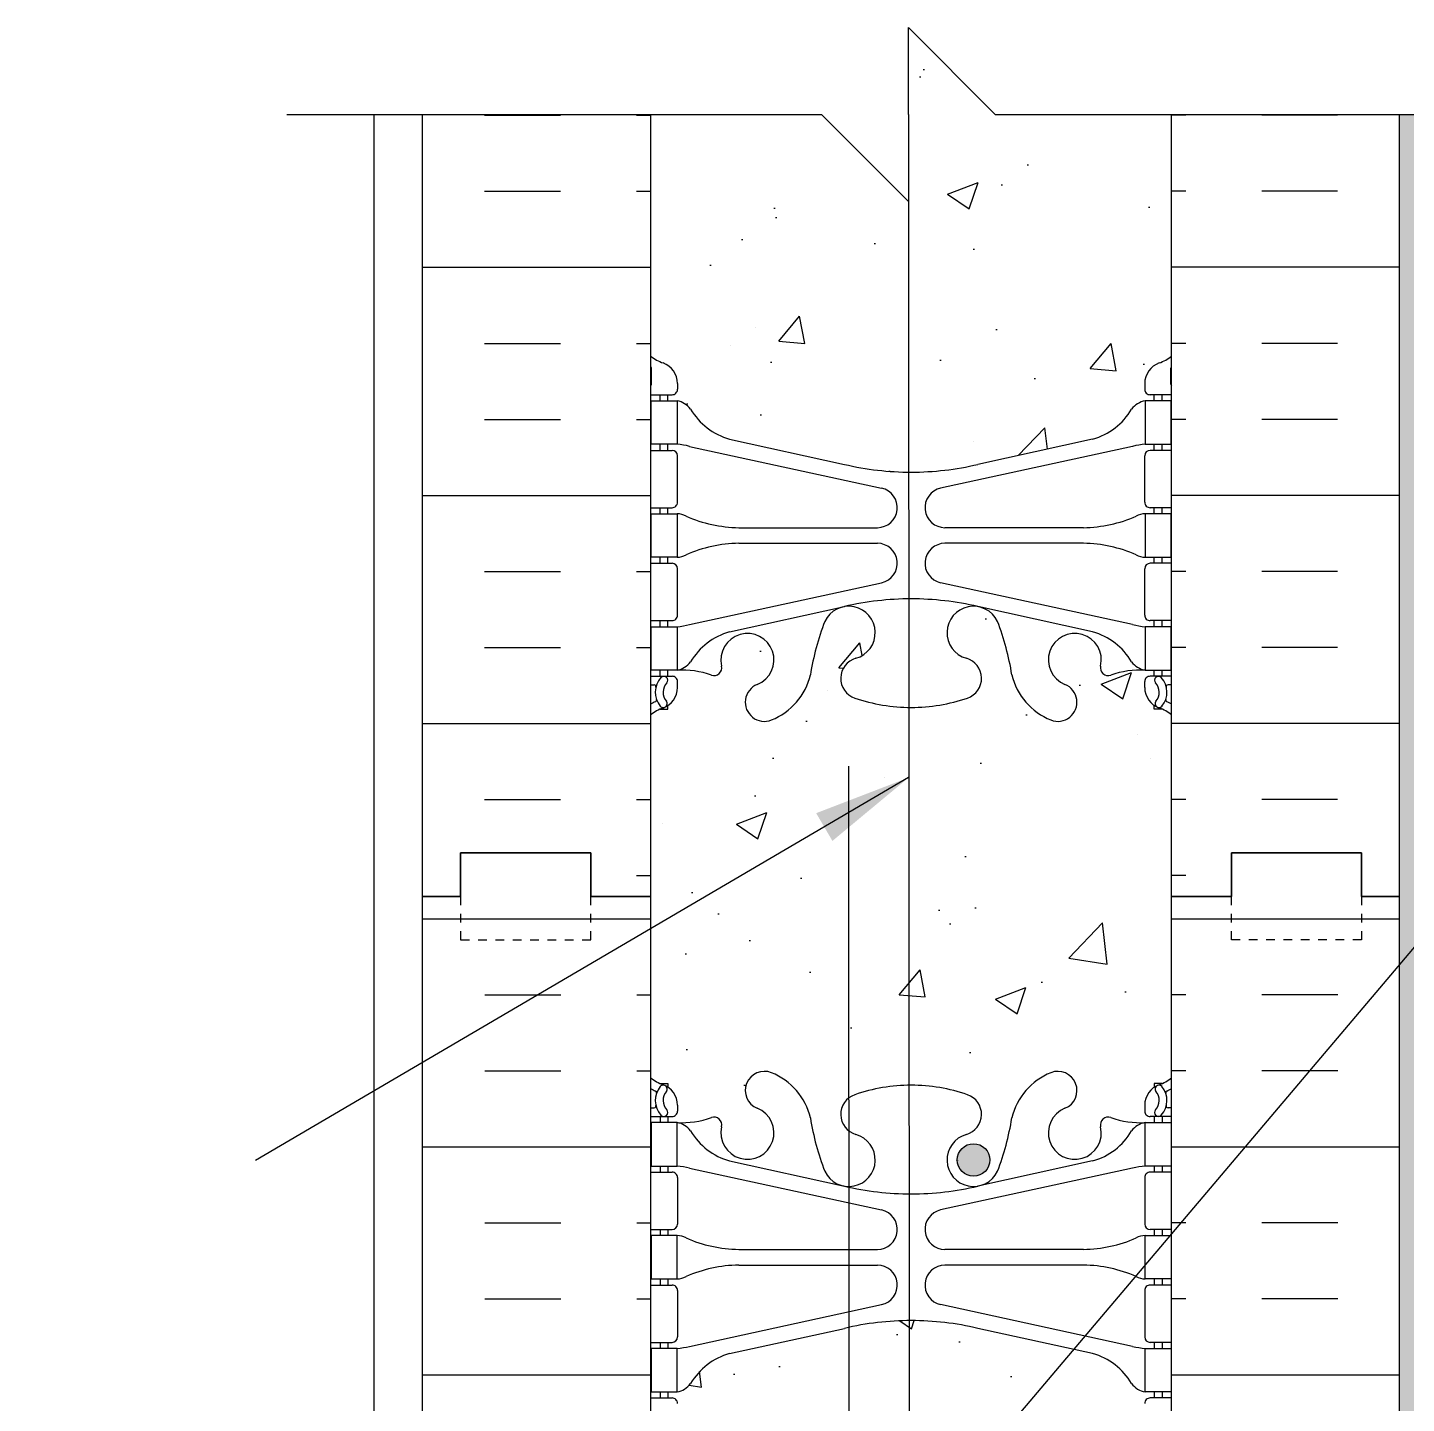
# Model space of a CAD drawing. Header units: inches. Extents: x 7.3 to 63.5, y -23.1 to 45.
# Drawn here: x 26.06 to 41.94, y 29.14 to 44.98 of the extents above; entities that cross this region are included whole.
import ezdxf

# ---------------------------------------------------------------- set-up
doc = ezdxf.new("R2010")
doc.units = ezdxf.units.IN
doc.header["$LTSCALE"] = 0.5
doc.header["$MEASUREMENT"] = 0
doc.linetypes.add('DASHED2', pattern=[0.375, 0.25, -0.125])
for name, color, linetype in [('HATCH', 12, 'Continuous'), ('line25', 2, 'Continuous'), ('LINE3', 3, 'Continuous'), ('LINE50', 5, 'Continuous'), ('LINE9', 9, 'Continuous'), ('TEXT', 4, 'Continuous'), ('Web_Edge', 9, 'Continuous')]:
    doc.layers.add(name, color=color, linetype=linetype)
doc.styles.add('DIM', font='romans.shx', dxfattribs={"width": 0.7})
doc.dimstyles.new('ext_12', dxfattribs={"dimscale": 12, "dimtxt": 0.09375, "dimasz": 0.09375, "dimexe": 0.09375, "dimexo": 0.0625, "dimgap": 0.0625, "dimtad": 1, "dimdec": 1, "dimzin": 3, "dimdsep": 46, "dimlunit": 4, "dimtxsty": 'DIM', "dimcen": 0.09, "dimdle": 0.09375, "dimclrt": 4, "dimadec": 0, "dimazin": 0, "dimtfac": 1, "dimtdec": 1, "dimtmove": 2, "dimatfit": 3, "dimfxl": 1, "dimfrac": 2, "dimtolj": 1, "dimtzin": 0, "dimarcsym": 0})

msp = doc.modelspace()

# ---------------------------------------------------------------- hatches: boundary and pattern name
at = {"layer": 'HATCH'}
h = msp.add_hatch(dxfattribs=at)
h.set_pattern_fill('AR-CONC', color=256, scale=0.5)
h.set_pattern_definition([(49.99999999999999, (0, 0), (3.586300913003767, -0.3137606749129755), [0.375, -4.125]), (355, (0, 0), (-0.693756668065, 3.760960668500059), [0.3, -3.3]), (100.45144446, (0.298858405, -0.02614672), (2.89254423363556, 3.447199954843147), [0.3187009599999999, -3.505710559999999]), (46.18420000000001, (0, 1), (5.336206653357862, -0.8275964039653827), [0.5625, -6.1875]), (96.63563549, (0.444683725, 0.931033465), (4.673309728371142, 4.870593003872752), [0.47805171, -5.258568799999999]), (351.1841639899999, (0, 1), (4.673309725273866, 4.870593001349951), [0.45, -4.950000005]), (21, (0.5, 0.75), (2.984535260592308, -2.013094453326694), [0.375, -4.125]), (326.0000000000001, (0.5, 0.75), (1.216576659607909, 3.625750225234265), [0.3, -3.3]), (71.45144474, (0.74871127, 0.58224213), (4.201111883649856, 1.612655764031769), [0.31870095, -3.50571056]), (37.50000000000001, (0, 0), (0.06079927658645334, 1.664469269156557), [0, -3.26, 0, -3.35, 0, -3.3125]), (7.499999999999999, (0, 0), (1.315347687210743, 1.972058559411801), [0, -1.91, 0, -3.185, 0, -1.2625]), (327.5, (-1.115, 0), (2.669112180862045, -0.1127743586718988), [0, -1.25, 0, -3.9, 0, -5.175]), (317.5, (-1.615, 0), (2.915930846711931, 0.5005249116615886), [0, -1.625, 0, -2.59, 0, -3.675])])
h.paths.add_polyline_path([(36.20656262451325, 42.9788405210644), (35.20656262451325, 43.9788405210644), (33.23781262451325, 43.9788405210644), (33.23781262451325, 41.19747651356129, 0.08241458984435145), (33.38114957798258, 41.11837003699216, -0.3178372451770465), (33.5478162446459, 40.8826677766113), (33.54781624464954, 40.8151677766012, -0.4142135623888804), (33.48531624464954, 40.75266777659783), (33.43781624486405, 40.75266777659783), (33.4378162448595, 40.68266777659778), (33.54281624464114, 40.68266777659778, -0.1889729320647157), (33.6986853203296, 40.58782328820844, 0.1963228336438547), (34.14781624469003, 40.2415635680802), (35.469671813522, 39.95106800182524, 0.05557615238828304), (36.20812535597138, 39.8621128153098)])
h.paths.add_polyline_path([(38.93280900438537, 40.68266777659778), (39.037809004167, 40.68266777659778), (39.03780900416245, 40.75266777659783), (38.99030900437697, 40.75266777659783, -0.4142135623888804), (38.92780900437697, 40.8151677766012), (38.92780900438061, 40.8826677766113, -0.3178372451770203), (39.09447567104394, 41.11837003699213, 0.08241458984435739), (39.23781262451326, 41.1974765135613), (39.23781262451326, 43.9788405210644), (37.20656262451325, 43.9788405210644), (36.20656262451325, 44.9788405210644), (36.20656262451325, 43.9788405210644), (36.20656262451325, 42.9788405210644), (36.20812535597138, 39.86211281530979, 0.06001379603750334), (37.00595343550446, 39.95106800182523), (38.32780900433647, 40.2415635680802, 0.1963228336438574), (38.77693992869691, 40.58782328820845, -0.1889729320647129)])
h.paths.add_polyline_path([(36.20948343065493, 37.15355468733379, -0.0791906574475735), (35.58921946614156, 37.26144312524264, -0.7355925422304943), (35.60200433657668, 37.71948970238185, 1.553131786916759), (35.24377423725173, 38.14379439402943, 0.05315652255488797), (35.07793478303454, 37.52971276211429, -0.2443795113559416), (34.62952691022756, 37.00895585766338, -1), (34.46609833879882, 37.41747893172495, 2.182094824737271), (34.05601818493361, 37.63038836317407, -0.6014354320852164), (33.93651471471098, 37.52550502074975, 0.1004604156426668), (33.54281624464178, 37.58266777659799), (33.43781624465669, 37.58266777659799), (33.43781624465214, 37.51266777659798), (33.48531624464998, 37.51266777659799, -0.4142135623889531), (33.54781624464999, 37.45016777659463), (33.54781624464636, 37.38266777658453, -0.2490694201798188), (33.43781624463031, 37.17554462481507), (33.43781624462758, 37.13381856489093), (33.34781624462703, 37.13381856489781, 0.06439757034050052), (33.23781262451325, 37.06785903963417), (33.23781262451325, 34.9788405210644), (33.23781262451325, 32.88982200249463, 0.06439757034050195), (33.34781624462703, 32.82386247723099), (33.43781624462758, 32.82386247723787), (33.43781624463031, 32.78213641731372, -0.2490694201798176), (33.54781624464636, 32.57501326554427), (33.54781624464999, 32.50751326553417, -0.4142135623889459), (33.48531624464998, 32.4450132655308), (33.43781624465214, 32.44501326553082), (33.43781624465669, 32.37501326553081), (33.54281624464177, 32.37501326553081, 0.1004604156421773), (33.93651471470915, 32.43217602137838, -0.6014354320943085), (34.05601818493381, 32.32729267895468, 2.182094824738451), (34.46609833879884, 32.54020211040378, -1), (34.62952691022767, 32.94872518446542, -0.2443795113558987), (35.07793478303453, 32.42796828001455, 0.04149103431448627), (35.19631829811708, 31.94523555459346), (35.51764963681198, 31.94533650301592), (35.51753857817098, 32.28146904843131, -0.5922462360348943), (35.58921946614156, 32.69623791688614, -0.07946499763797465), (36.21166422496956, 32.8041560586609)])
h.paths.add_polyline_path([(39.23781262451325, 34.9788405210644), (39.23781262451325, 37.06785903963417, 0.0643975703405025), (39.12780900439948, 37.13381856489781), (39.03780900439892, 37.13381856489093), (39.03780900439619, 37.17554462481507, -0.2490694201798187), (38.92780900438015, 37.38266777658453), (38.92780900437651, 37.45016777659463, -0.414213562388949), (38.99030900437653, 37.51266777659799), (39.03780900437437, 37.51266777659798), (39.03780900436982, 37.58266777659799), (38.93280900438473, 37.58266777659799, 0.1004604156421302), (38.53911053431752, 37.52550502075047, -0.6014354320949663), (38.4196070640927, 37.63038836317412, 2.182094824738473), (38.00952691022767, 37.41747893172501, -1), (37.84609833879883, 37.00895585766337, -0.2443795113559373), (37.39769046599196, 37.52971276211436, 0.05315652255486854), (37.23185101177484, 38.14379439402929, 1.553131786922562), (36.87362091245006, 37.71948970238268, -0.7355925422348571), (36.88640578288494, 37.26144312524266, -0.08632172731941495), (36.20948343065493, 37.15355468733379), (36.21166422496956, 32.80415605866089, -0.08604707774181666), (36.88640578288494, 32.69623791688615, -0.7355925422304999), (36.87362091244982, 32.23819133974695, 0.3397983440424138), (36.65131336684717, 31.94036946044736), (36.76884946823969, 31.93964981037834, -1.013308602036583), (37.14378392959065, 31.94460689602164, -0.9868661906058674), (36.76884946823969, 31.93964981037834), (36.65131336684717, 31.94036946044736, 0.7941954932393859), (37.23185101177481, 31.81388664809947, 0.05315652255487672), (37.39769046599197, 32.4279682800145, -0.244379511355943), (37.84609833879895, 32.94872518446542, -1), (38.00952691022769, 32.54020211040385, 2.182094824737261), (38.4196070640929, 32.32729267895473, -0.6014354320785625), (38.53911053431393, 32.43217602137962, 0.1004604156430981), (38.93280900438474, 32.37501326553081), (39.03780900436982, 32.37501326553081), (39.03780900437437, 32.44501326553082), (38.99030900437653, 32.4450132655308, -0.4142135623889552), (38.92780900437651, 32.50751326553417), (38.92780900438015, 32.57501326554427, -0.2490694201798176), (39.03780900439619, 32.78213641731372), (39.03780900439892, 32.82386247723787), (39.12780900439948, 32.82386247723099, 0.06439757034050086), (39.23781262451325, 32.88982200249463)])
h.paths.add_polyline_path([(36.21302229461838, 30.09560797201262, 0.05221750060351486), (35.51828654278721, 30.01766275598936), (35.52095560047223, 21.93943358426378, 0.05232177734235557), (36.21715061409458, 21.86204511462239)])
h.paths.add_polyline_path([(35.51828654278721, 30.01766275598936, 0.003713722253653801), (35.46967181352224, 30.00661304030361), (34.1478162446901, 29.71611747404861, 0.1963228336438624), (33.69868532032962, 29.3698577539204, -0.1889729320647629), (33.54281624464114, 29.27501326553102), (33.4378162448595, 29.27501326553102), (33.43781624486405, 29.20501326553097), (33.48531624464954, 29.20501326553097, -0.4142135623888782), (33.54781624464954, 29.1425132655276), (33.5478162446459, 29.0750132655175, -0.3178372451770154), (33.38114957798256, 28.83931100513667, 0.08241458984435254), (33.23781262451325, 28.76020452856751), (33.23781262451325, 23.19747651356129, 0.08241458984435057), (33.38114957798258, 23.11837003699216, -0.3178372451770445), (33.5478162446459, 22.8826677766113), (33.54781624464954, 22.8151677766012, -0.4142135623888782), (33.48531624464954, 22.75266777659783), (33.43781624486405, 22.75266777659783), (33.4378162448595, 22.68266777659778), (33.54281624464113, 22.68266777659778, -0.1889729320651371), (33.69868532032981, 22.58782328820807, 0.1963228336437216), (34.14781624469007, 22.24156356808019), (35.46967181352239, 21.95106800182516, 0.003917257910356575), (35.52095560047223, 21.93943358426378)])
h.paths.add_polyline_path([(35.52182853350033, 19.29739512547093, -0.4958127120005562), (35.52170230082486, 19.67945374004162), (35.52149130229527, 20.31806656826553, 0.2915951598951683), (35.24377423725148, 20.14379439402879, 0.05315652255484447), (35.0779347830345, 19.52971276211412, -0.244379511355881), (34.62952691022756, 19.00895585766338, -1), (34.46609833879882, 19.41747893172495, 2.18209482473726), (34.05601818493361, 19.63038836317407, -0.6014354321318192), (33.93651471469978, 19.52550502075378, 0.1004604156396676), (33.54281624464175, 19.58266777659799), (33.43781624465669, 19.58266777659799), (33.43781624465214, 19.51266777659798), (33.48531624464998, 19.51266777659799, -0.4142135623889427), (33.54781624464999, 19.45016777659463), (33.54781624464636, 19.38266777658453, -0.2490694201798204), (33.43781624463031, 19.17554462481507), (33.43781624462758, 19.13381856489093), (33.34781624462703, 19.13381856489781, 0.06439757034050145), (33.23781262451325, 19.06785903963418), (33.23781262451325, 16.9788405210644, -0.3521334271221268), (33.23781262451325, 16.4788405210644), (35.52275978769819, 16.4788405210644)])
h.paths.add_polyline_path([(39.23781262451325, 28.7602045285675, 0.08241458984434998), (39.09447567104393, 28.83931100513664, -0.3178372451770461), (38.92780900438061, 29.0750132655175), (38.92780900437697, 29.1425132655276, -0.4142135623888865), (38.99030900437697, 29.20501326553097), (39.03780900416245, 29.20501326553097), (39.037809004167, 29.27501326553102), (38.93280900438537, 29.27501326553102, -0.188972932065272), (38.77693992869662, 29.36985775392085, 0.1963228336436833), (38.3278090043364, 29.71611747404861), (37.00595343550417, 30.00661304030363, 0.057794690627045), (36.2378126245128, 30.09569953039617, 0.001846648909376532), (36.21302229461838, 30.09560797201262), (36.21715061409458, 21.86204511462239, 0.001539122713768894), (36.23781262451371, 21.86198151173262, 0.05779469062699916), (37.00595343550446, 21.95106800182523), (38.32780900433644, 22.24156356808019, 0.1963228336438638), (38.7769399286969, 22.58782328820843, -0.1889729320647225), (38.93280900438536, 22.68266777659778), (39.037809004167, 22.68266777659778), (39.03780900416245, 22.75266777659783), (38.99030900437697, 22.75266777659783, -0.4142135623888782), (38.92780900437697, 22.8151677766012), (38.92780900438061, 22.8826677766113, -0.3178372451770184), (39.09447567104394, 23.11837003699213, 0.08241458984435224), (39.23781262451325, 23.19747651356129)])
h = msp.add_hatch(dxfattribs=at)
h.set_pattern_fill('AR-SAND', color=256, scale=0.25, style=0)
h.set_pattern_definition([(37.50000000000001, (0, 0), (-0.01574833952740204, 0.4817059422532897), [0, -0.38, 0, -0.425, 0, -0.40625]), (7.499999999999999, (0, 0), (0.4424441763169318, 0.7055365163074351), [0, -0.205, 0, -0.3425, 0, -0.13125]), (327.5, (-0.3075, 0), (0.7785354654378738, 0.001414763384241124), [0, -0.125, 0, -0.45, 0, -0.5875]), (317.5, (-0.3075, 0), (0.7515316511430733, 0.2194188912335623), [0, -0.0625, 0, -0.295, 0, -0.3375])])
h.paths.add_polyline_path([(42.36281262451325, 43.9788405210644), (41.86281262451325, 43.9788405210644), (41.86281262451325, 34.9788405210644), (41.86281262451325, 16.9788405210644), (41.86281262451325, 16.4788405210644), (42.36281262451326, 16.4788405210644)])
h = msp.add_hatch(dxfattribs=at)
h.set_pattern_fill('INSUL', color=256, scale=7, style=0)
h.set_pattern_definition([(0, (-2892.923769086971, -380.0306735416473), (0, 2.625), []), (0, (-2892.923769086971, -379.1556735416473), (0, 2.625), [0.875, -0.875]), (0, (-2892.923769086971, -378.2806735416473), (0, 2.625), [0.875, -0.875])])
h.paths.add_polyline_path([(30.61281262451325, 16.9788405210644), (31.05031262451325, 16.9788405210644), (31.05031262451325, 17.4788405210644), (32.55031262451325, 17.4788405210644), (32.55031262451325, 16.9788405210644), (33.23781262451325, 16.9788405210644), (33.23781262451325, 34.9788405210644), (32.55031262451325, 34.9788405210644), (32.55031262451325, 35.4788405210644), (31.05031262451325, 35.4788405210644), (31.05031262451325, 34.9788405210644), (30.61281262451325, 34.9788405210644)])
h = msp.add_hatch(dxfattribs=at)
h.set_pattern_fill('INSUL', color=256, scale=7, style=0)
h.set_pattern_definition([(180, (2965.399394335997, -380.0306735416473), (0, 2.625), []), (180, (2965.399394335997, -379.1556735416473), (0, 2.625), [0.875, -0.875]), (180, (2965.399394335997, -378.2806735416473), (0, 2.625), [0.875, -0.875])])
h.paths.add_polyline_path([(41.86281262451325, 16.9788405210644), (41.42531262451325, 16.9788405210644), (41.4253126245128, 17.47884052106434), (39.92531262451325, 17.47884052106446), (39.92531262451325, 16.97884052106446), (39.23781262451325, 16.97884052106434), (39.23781262451325, 34.97884052106446), (39.92531262451325, 34.97884052106434), (39.92531262451325, 35.47884052106434), (41.4253126245128, 35.47884052106446), (41.42531262451325, 34.97884052106434), (41.86281262451325, 34.9788405210644)])
at = {"layer": 'LINE3'}
msp.add_hatch(color=256, dxfattribs=at).paths.add_polyline_path([(36.76878392959065, 31.94460689602164, 1), (37.14378392959065, 31.94460689602164, 1)])

# ---------------------------------------------------------------- linework, layer by layer
at = {"layer": 'HATCH'}
for p, q in [((31.32623091302867, 43.96932645835273), (32.20123091302867, 43.96932645835273)), ((33.07623091302867, 43.96932645835273), (33.23781262451303, 43.96932645835273)), ((39.39939433599739, 43.96932645835308), (39.23781262451303, 43.96932645835308)), ((41.14939433599739, 43.96932645835308), (40.27439433599739, 43.96932645835308)), ((31.32623091302867, 43.09432645835273), (32.20123091302867, 43.09432645835273)), ((33.07623091302867, 43.09432645835273), (33.23781262451303, 43.09432645835273)), ((39.39939433599739, 43.09432645835308), (39.23781262451303, 43.09432645835308)), ((41.14939433599739, 43.09432645835308), (40.27439433599739, 43.09432645835308)), ((30.61281262451303, 42.21932645835273), (33.23781262451303, 42.21932645835273)), ((41.86281262451303, 42.21932645835308), (39.23781262451303, 42.21932645835308)), ((34.44835769549965, 41.5281480836125), (34.44835769549965, 41.5281480836125)), ((31.32623091302867, 41.34432645835273), (32.20123091302867, 41.34432645835273)), ((33.07623091302867, 41.34432645835273), (33.23781262451303, 41.34432645835273)), ((34.1605137273681, 41.31618045161886), (34.1605137273681, 41.31618045161886)), ((39.39939433599739, 41.34432645835308), (39.23781262451303, 41.34432645835308)), ((41.14939433599739, 41.34432645835308), (40.27439433599739, 41.34432645835308)), ((31.32623091302867, 40.46932645835273), (32.20123091302867, 40.46932645835273)), ((33.07623091302867, 40.46932645835273), (33.23781262451303, 40.46932645835273)), ((39.39939433599739, 40.46932645835308), (39.23781262451303, 40.46932645835308)), ((41.14939433599739, 40.46932645835308), (40.27439433599739, 40.46932645835308)), ((36.95474208204217, 40.21573177889117), (36.95474208204217, 40.21573177889117)), ((30.61281262451303, 39.59432645835273), (33.23781262451303, 39.59432645835273)), ((41.86281262451303, 39.59432645835308), (39.23781262451303, 39.59432645835308)), ((31.32623091302867, 38.71932645835273), (32.20123091302867, 38.71932645835273)), ((33.07623091302867, 38.71932645835273), (33.23781262451303, 38.71932645835273)), ((39.39939433599739, 38.71932645835308), (39.23781262451303, 38.71932645835308)), ((41.14939433599739, 38.71932645835308), (40.27439433599739, 38.71932645835308)), ((31.32623091302867, 37.84432645835273), (32.20123091302867, 37.84432645835273)), ((33.07623091302867, 37.84432645835273), (33.23781262451303, 37.84432645835273)), ((39.39939433599739, 37.84432645835308), (39.23781262451303, 37.84432645835308)), ((41.14939433599739, 37.84432645835308), (40.27439433599739, 37.84432645835308)), ((35.27462852334503, 37.34978070782971), (35.27462852334503, 37.34978070782971)), ((30.61281262451303, 36.96932645835273), (33.23781262451303, 36.96932645835273)), ((38.8434597373026, 36.84594497057751), (38.8434597373026, 36.84594497057751)), ((41.86281262451303, 36.96932645835308), (39.23781262451303, 36.96932645835308)), ((38.99798001147311, 36.56538183872441), (38.99798001147311, 36.56538183872441)), ((35.92752889059106, 36.34542005891593), (35.92752889059106, 36.34542005891593)), ((31.32623091302867, 36.09432645835273), (32.20123091302867, 36.09432645835273)), ((33.07623091302867, 36.09432645835273), (33.23781262451303, 36.09432645835273)), ((39.39939433599739, 36.09432645835308), (39.23781262451303, 36.09432645835308)), ((41.14939433599739, 36.09432645835308), (40.27439433599739, 36.09432645835308)), ((33.37222254921117, 35.81573069560428), (33.37222254921117, 35.81573069560428)), ((33.07623091302867, 35.21932645835273), (33.23781262451303, 35.21932645835273)), ((39.39939433599739, 35.21932645835308), (39.23781262451303, 35.21932645835308))]:
    msp.add_line(p, q, dxfattribs=at)
at = {"layer": 'line25'}
for p, q in [((33.23781262451325, 43.9788405210644), (33.23781262451325, 34.9788405210644)), ((39.23781262451325, 34.9788405210644), (39.23781262451326, 43.9788405210644)), ((33.23781262451325, 34.9788405210644), (33.23781262451325, 16.9788405210644)), ((39.23781262451325, 16.9788405210644), (39.23781262451325, 34.9788405210644))]:
    msp.add_line(p, q, dxfattribs=at)
at = {"layer": 'LINE3'}
for p, q in [((36.20656262451325, 42.9788405210644), (36.21984976010862, 16.4788405210644)), ((35.51615176104216, 36.4788405210644), (35.52819513841292, 0.02808752731966901))]:
    msp.add_line(p, q, dxfattribs=at)
msp.add_circle((36.95628392959065, 31.94460689602164), 0.1875, dxfattribs=at)
at = {"layer": 'LINE50'}
for p, q in [((30.61281262451325, 34.9788405210644), (30.61281262451325, 43.9788405210644)), ((41.86281262451325, 34.9788405210644), (41.86281262451325, 43.9788405210644)), ((30.61281262451325, 16.9788405210644), (30.61281262451325, 34.9788405210644)), ((41.86281262451325, 16.9788405210644), (41.86281262451325, 34.9788405210644))]:
    msp.add_line(p, q, dxfattribs=at)
for points in [[(33.23781262451325, 34.9788405210644), (32.55031262451325, 34.9788405210644), (32.55031262451325, 35.4788405210644), (31.05031262451325, 35.4788405210644), (31.05031262451325, 34.9788405210644), (30.61281262451325, 34.9788405210644)], [(30.61281262451325, 34.9788405210644), (31.05031262451325, 34.9788405210644), (31.05031262451325, 35.4788405210644), (32.55031262451325, 35.4788405210644), (32.55031262451325, 34.9788405210644), (33.23781262451325, 34.9788405210644)], [(39.23781262451325, 34.9788405210644), (39.92531262451325, 34.9788405210644), (39.92531262451325, 35.4788405210644), (41.42531262451325, 35.4788405210644), (41.42531262451325, 34.9788405210644), (41.86281262451325, 34.9788405210644)], [(41.86281262451325, 34.9788405210644), (41.42531262451325, 34.9788405210644), (41.42531262451325, 35.4788405210644), (39.92531262451325, 35.4788405210644), (39.92531262451325, 34.9788405210644), (39.23781262451325, 34.9788405210644)]]:
    msp.add_lwpolyline(points, dxfattribs=at)
at = {"layer": 'LINE9'}
for p, q in [((36.20656262451325, 43.9788405210644), (36.20656262451325, 44.9788405210644)), ((36.20656262451325, 44.9788405210644), (37.20656262451325, 43.9788405210644)), ((29.05031262451325, 43.9788405210644), (35.20656262451325, 43.9788405210644)), ((30.05031262451325, 43.9788405210644), (30.05031262451325, 16)), ((36.20656262451325, 42.9788405210644), (35.20656262451325, 43.9788405210644)), ((36.20656262451325, 43.9788405210644), (36.20656262451325, 42.9788405210644)), ((37.20656262451327, 43.9788405210644), (43.36281262451325, 43.9788405210644))]:
    msp.add_line(p, q, dxfattribs=at)
at = {"layer": 'LINE9', "linetype": 'DASHED2', "ltscale": 0.15}
for points in [[(31.05031262451325, 34.97884052106437), (31.05031262451325, 34.97884052106437), (31.05031262451325, 34.47884052106437), (32.55031262451325, 34.47884052106437), (32.55031262451325, 34.97884052106437), (32.55031262451325, 34.97884052106437)], [(41.42531262451325, 34.9788405210644), (41.42531262451325, 34.9788405210644), (41.42531262451325, 34.4788405210644), (39.92531262451325, 34.4788405210644), (39.92531262451325, 34.9788405210644), (39.92531262451325, 34.9788405210644)]]:
    msp.add_lwpolyline(points, dxfattribs=at)
at = {"layer": 'TEXT'}
for points in [[(32.21431767845868, 41.88281020323295, 0, 0.36, 0), (31.13431767845876, 41.88281020323295, 0, 0, 0), (22.8305498450043, 41.88281020323295, 0, 0, 0)], [(30.0820390961366, 37.65383990249531, 0, 0.36, 0), (29.00203909613668, 37.65383990249531, 0, 0, 0), (21.87175019195828, 37.65383990249531, 0, 0, 0)], [(36.76884946823969, 31.93964981037834, 0, 0.36, 0), (35.82434020106847, 31.94543285193965, 0, 0, 0), (17.41620224900734, 31.93964981037834, 0, 0, 0)]]:
    msp.add_lwpolyline(points, format="xyseb", dxfattribs=at)
at = {"layer": 'Web_Edge'}
for p, q in [((33.24781624491175, 40.87266777659647), (33.24781624492675, 41.05873783497299)), ((39.22780900411476, 40.87266777659647), (39.22780900409975, 41.05873783497299)), ((33.5478162446459, 40.88266777661687), (33.54781624464954, 40.81516777660067)), ((38.92780900438061, 40.88266777661687), (38.92780900437697, 40.81516777660067)), ((33.23781262451325, 40.75266777659783), (33.48531624464954, 40.75266777659783)), ((33.34781624462653, 40.68266777659778), (33.34781624462653, 40.75266777659783)), ((33.4378162448595, 40.68266777659778), (33.43781624486405, 40.75266777659778)), ((39.23781262451325, 40.75266777659783), (38.99030900437697, 40.75266777659783)), ((39.037809004167, 40.68266777659778), (39.03780900416245, 40.75266777659778)), ((39.12780900439998, 40.68266777659778), (39.12780900439998, 40.75266777659783)), ((33.34781624462653, 40.11266777659796), (33.34781624462653, 40.18266777659778)), ((33.43781624482176, 40.11266777659785), (33.43781624482631, 40.18266777659778)), ((34.14781624469128, 40.24156356807993), (35.46967181352215, 39.95106800182521)), ((38.32780900433522, 40.24156356807993), (37.00595343550435, 39.95106800182521)), ((39.03780900420475, 40.11266777659785), (39.0378090042002, 40.18266777659778)), ((39.12780900439998, 40.11266777659796), (39.12780900439998, 40.18266777659778)), ((33.23781262451325, 40.11266777659796), (33.48531624465045, 40.1126677765979)), ((33.54781624465045, 39.51516777659788), (33.54781624465045, 40.0501677765979)), ((33.68681612081105, 40.15886510307325), (35.89805136746895, 39.67730714805458)), ((38.78880912821546, 40.15886510307325), (36.57757388155756, 39.67730714805458)), ((38.92780900437606, 39.51516777659788), (38.92780900437606, 40.0501677765979)), ((39.23781262451325, 40.11266777659796), (38.99030900437606, 40.1126677765979)), ((33.23781262451325, 39.45266777659799), (33.48531624464999, 39.45266777659788)), ((33.34781624462653, 39.38266777659783), (33.34781624462653, 39.45266777659793)), ((33.43781624477447, 39.38266777659783), (33.43781624477901, 39.45266777659782)), ((39.23781262451325, 39.45266777659799), (38.99030900437651, 39.45266777659788)), ((39.03780900425204, 39.38266777659783), (39.03780900424749, 39.45266777659782)), ((39.12780900439998, 39.38266777659783), (39.12780900439998, 39.45266777659793)), ((34.25254220472721, 39.2226677765978), (35.8486838397655, 39.22266777659775)), ((38.2230830442993, 39.2226677765978), (36.62694140926101, 39.22266777659775)), ((34.25254220472721, 39.04266777659785), (35.8486838397655, 39.04266777659774)), ((38.2230830442993, 39.04266777659785), (36.62694140926101, 39.04266777659774)), ((33.23781262451325, 38.81266777659795), (33.48531624464999, 38.81266777659789)), ((33.34781624462653, 38.81266777659783), (33.34781624462653, 38.88266777659783)), ((33.43781624473763, 38.81266777659789), (33.43781624474218, 38.88266777659783)), ((33.54781624464999, 38.21516777659787), (33.54781624464999, 38.75016777659789)), ((38.92780900437651, 38.21516777659787), (38.92780900437651, 38.75016777659789)), ((39.23781262451325, 38.81266777659795), (38.99030900437651, 38.81266777659789)), ((39.03780900428887, 38.81266777659789), (39.03780900428433, 38.88266777659783)), ((39.12780900439998, 38.81266777659783), (39.12780900439998, 38.88266777659783)), ((33.68681612081105, 38.1064704501224), (35.89805136746895, 38.58802840514107)), ((38.78880912821546, 38.1064704501224), (36.57757388155756, 38.58802840514107)), ((34.14781624469128, 38.02377198511573), (35.46967181352215, 38.31426755137045)), ((38.32780900433522, 38.02377198511573), (37.00595343550435, 38.31426755137045)), ((33.23781262451325, 38.15266777659798), (33.48531624464999, 38.15266777659787)), ((33.34781624462698, 38.08266777659799), (33.34781624462698, 38.15266777659792)), ((33.43781624469034, 38.08266777659799), (33.43781624469489, 38.15266777659787)), ((39.23781262451325, 38.15266777659798), (38.99030900437651, 38.15266777659787)), ((39.03780900433617, 38.08266777659799), (39.03780900433162, 38.15266777659787)), ((39.12780900439952, 38.08266777659799), (39.12780900439952, 38.15266777659792)), ((33.23781262451325, 37.51266777659794), (33.48531624464999, 37.51266777659799)), ((33.34781624462698, 37.51266777659805), (33.34781624462698, 37.58266777659799)), ((33.43781624465214, 37.51266777659805), (33.43781624465669, 37.58266777659799)), ((39.23781262451325, 37.51266777659794), (38.99030900437651, 37.51266777659799)), ((39.03780900437437, 37.51266777659805), (39.03780900436982, 37.58266777659799)), ((39.12780900439952, 37.51266777659805), (39.12780900439952, 37.58266777659799)), ((33.23781262451325, 37.41266777659797), (33.27969178103581, 37.41266777659791)), ((33.54781624464636, 37.38266777657896), (33.54781624464999, 37.45016777659515)), ((38.92780900438015, 37.38266777657896), (38.92780900437651, 37.45016777659515)), ((39.23781262451325, 37.41266777659797), (39.1959334679907, 37.41266777659791)), ((33.43781624462758, 37.13381856489093), (33.43781624463031, 37.17554462481507)), ((39.03780900439892, 37.13381856489093), (39.03780900439619, 37.17554462481507)), ((33.34781624462698, 37.13381856489781), (33.43781624462758, 37.13381856489093)), ((39.12780900439952, 37.13381856489781), (39.03780900439892, 37.13381856489093)), ((33.34781624462698, 32.82386247723099), (33.43781624462758, 32.82386247723787)), ((33.43781624462758, 32.82386247723787), (33.43781624463031, 32.78213641731372)), ((39.12780900439952, 32.82386247723099), (39.03780900439892, 32.82386247723787)), ((39.03780900439892, 32.82386247723787), (39.03780900439619, 32.78213641731372)), ((33.54781624464636, 32.57501326554984), (33.54781624464999, 32.50751326553365)), ((38.92780900438015, 32.57501326554984), (38.92780900437651, 32.50751326553365)), ((33.23781262451325, 32.54501326553083), (33.27969178103581, 32.54501326553088)), ((33.23781262451325, 32.44501326553086), (33.48531624464999, 32.4450132655308)), ((33.34781624462698, 32.44501326553075), (33.34781624462698, 32.37501326553081)), ((33.43781624465214, 32.44501326553075), (33.43781624465669, 32.37501326553081)), ((39.23781262451325, 32.44501326553086), (38.99030900437651, 32.4450132655308)), ((39.03780900437437, 32.44501326553075), (39.03780900436982, 32.37501326553081)), ((39.12780900439952, 32.44501326553075), (39.12780900439952, 32.37501326553081)), ((39.23781262451325, 32.54501326553083), (39.1959334679907, 32.54501326553088)), ((34.14781624469128, 31.93390905701307), (35.46967181352215, 31.64341349075835)), ((38.32780900433522, 31.93390905701307), (37.00595343550435, 31.64341349075835)), ((33.23781262451325, 31.80501326553082), (33.48531624464999, 31.80501326553093)), ((33.34781624462698, 31.87501326553081), (33.34781624462698, 31.80501326553087)), ((33.43781624469034, 31.87501326553081), (33.43781624469489, 31.80501326553093)), ((33.68681612081105, 31.8512105920064), (35.89805136746895, 31.36965263698772)), ((38.78880912821546, 31.8512105920064), (36.57757388155756, 31.36965263698772)), ((39.23781262451325, 31.80501326553082), (38.99030900437651, 31.80501326553093)), ((39.03780900433617, 31.87501326553081), (39.03780900433162, 31.80501326553093)), ((39.12780900439952, 31.87501326553081), (39.12780900439952, 31.80501326553087)), ((33.54781624464999, 31.74251326553093), (33.54781624464999, 31.20751326553091)), ((38.92780900437651, 31.74251326553093), (38.92780900437651, 31.20751326553091)), ((33.23781262451325, 31.14501326553085), (33.48531624464999, 31.14501326553091)), ((33.34781624462653, 31.14501326553096), (33.34781624462653, 31.07501326553097)), ((33.43781624473763, 31.14501326553091), (33.43781624474218, 31.07501326553097)), ((39.23781262451325, 31.14501326553085), (38.99030900437651, 31.14501326553091)), ((39.03780900428887, 31.14501326553091), (39.03780900428433, 31.07501326553097)), ((39.12780900439998, 31.14501326553096), (39.12780900439998, 31.07501326553097)), ((34.25254220472721, 30.91501326553094), (35.8486838397655, 30.91501326553106)), ((38.2230830442993, 30.91501326553094), (36.62694140926101, 30.91501326553106)), ((34.25254220472721, 30.73501326553099), (35.8486838397655, 30.73501326553105)), ((38.2230830442993, 30.73501326553099), (36.62694140926101, 30.73501326553105)), ((33.23781262451325, 30.50501326553081), (33.48531624464999, 30.50501326553092)), ((33.34781624462653, 30.57501326553097), (33.34781624462653, 30.50501326553086)), ((33.43781624477447, 30.57501326553097), (33.43781624477901, 30.50501326553098)), ((39.23781262451325, 30.50501326553081), (38.99030900437651, 30.50501326553092)), ((39.03780900425204, 30.57501326553097), (39.03780900424749, 30.50501326553098)), ((39.12780900439998, 30.57501326553097), (39.12780900439998, 30.50501326553086)), ((33.54781624465045, 30.44251326553092), (33.54781624465045, 29.90751326553089)), ((38.92780900437606, 30.44251326553092), (38.92780900437606, 29.90751326553089)), ((33.68681612081105, 29.79881593905554), (35.89805136746895, 30.28037389407422)), ((38.78880912821546, 29.79881593905554), (36.57757388155756, 30.28037389407422)), ((34.14781624469128, 29.71611747404887), (35.46967181352215, 30.00661304030359)), ((38.32780900433522, 29.71611747404887), (37.00595343550435, 30.00661304030359)), ((33.23781262451325, 29.84501326553084), (33.48531624465045, 29.84501326553089)), ((33.34781624462653, 29.84501326553084), (33.34781624462653, 29.77501326553102)), ((33.43781624482176, 29.84501326553095), (33.43781624482631, 29.77501326553102)), ((39.23781262451325, 29.84501326553084), (38.99030900437606, 29.84501326553089)), ((39.03780900420475, 29.84501326553095), (39.0378090042002, 29.77501326553102)), ((39.12780900439998, 29.84501326553084), (39.12780900439998, 29.77501326553102)), ((33.34781624462653, 29.27501326553102), (33.34781624462653, 29.20501326553097)), ((33.4378162448595, 29.27501326553102), (33.43781624486405, 29.20501326553102)), ((39.037809004167, 29.27501326553102), (39.03780900416245, 29.20501326553102)), ((39.12780900439998, 29.27501326553102), (39.12780900439998, 29.20501326553097)), ((33.23781262451325, 29.20501326553097), (33.48531624464954, 29.20501326553097)), ((39.23781262451325, 29.20501326553097), (38.99030900437697, 29.20501326553097))]:
    msp.add_line(p, q, dxfattribs=at)
for points in [[(33.24281624481159, 40.68266777659778), (33.54281624481177, 40.68266777659778), (33.54281624481177, 40.18266777659778), (33.24281624481159, 40.18266777659778)], [(39.23280900421491, 40.68266777659778), (38.93280900421473, 40.68266777659778), (38.93280900421473, 40.18266777659778), (39.23280900421491, 40.18266777659778)], [(33.24281624472701, 39.38266777659783), (33.54281624472719, 39.38266777659783), (33.54281624472719, 38.88266777659783), (33.24281624472701, 38.88266777659783)], [(39.2328090042995, 39.38266777659783), (38.93280900429932, 39.38266777659783), (38.93280900429932, 38.88266777659783), (39.2328090042995, 38.88266777659783)], [(33.24281624464197, 38.08266777659799), (33.54281624464215, 38.08266777659799), (33.54281624464215, 37.58266777659799), (33.24281624464197, 37.58266777659799)], [(39.23280900438454, 38.08266777659799), (38.93280900438435, 38.08266777659799), (38.93280900438435, 37.58266777659799), (39.23280900438454, 37.58266777659799)], [(33.24281624464197, 31.87501326553081), (33.54281624464215, 31.87501326553081), (33.54281624464215, 32.37501326553081), (33.24281624464197, 32.37501326553081)], [(39.23280900438454, 31.87501326553081), (38.93280900438435, 31.87501326553081), (38.93280900438435, 32.37501326553081), (39.23280900438454, 32.37501326553081)], [(33.24281624472701, 30.57501326553097), (33.54281624472719, 30.57501326553097), (33.54281624472719, 31.07501326553097), (33.24281624472701, 31.07501326553097)], [(39.2328090042995, 30.57501326553097), (38.93280900429932, 30.57501326553097), (38.93280900429932, 31.07501326553097), (39.2328090042995, 31.07501326553097)], [(33.24281624481159, 29.27501326553102), (33.54281624481177, 29.27501326553102), (33.54281624481177, 29.77501326553102), (33.24281624481159, 29.77501326553102)], [(39.23280900421491, 29.27501326553102), (38.93280900421473, 29.27501326553102), (38.93280900421473, 29.77501326553102), (39.23280900421491, 29.77501326553102)]]:
    msp.add_lwpolyline(points, close=True, dxfattribs=at)
for centre, radius, start, end in [((33.54781624465591, 41.5897745577808), 0.5, 231.6833368004255, 250.5287793646983), ((38.9278090043706, 41.5897745577808), 0.5, 289.4712206353017, 308.3166631995745), ((33.54781624465591, 41.5897745577808), 0.6, 238.8906737236505, 238.927049092765), ((33.22781624492632, 41.05873783497464), 0.02, 359.9999999952775, 58.92704909233816), ((33.2978162446459, 40.88266777659783), 0.25, 4.360973023723161e-09, 70.52877936469828), ((39.17780900438061, 40.88266777659783), 0.25, 109.4712206353017, 179.999999995639), ((39.24780900410019, 41.05873783497464), 0.02, 121.0729509076618, 180.0000000047225), ((38.9278090043706, 41.5897745577808), 0.6, 301.072950907235, 301.1093262763495), ((33.22781624491176, 40.87266777659801), 0.02, 299.9880245406594, 359.9999999955674), ((33.48531624464954, 40.81516777659783), 0.0625, 270, 2.605510395054913e-09), ((38.99030900437697, 40.81516777659783), 0.0625, 179.9999999973945, 270), ((39.24780900411474, 40.87266777659801), 0.02, 180.0000000044326, 240.0119754593407), ((33.49975790037092, 40.43640373336632), 0.25, 37.2776618347959, 80.08230222118021), ((38.97586734865558, 40.43640373336632), 0.25, 99.91769777881979, 142.7223381652041), ((34.34718765349476, 40.964578810901), 0.75, 210.1549804662907, 254.5838091142816), ((38.12843759553175, 40.964578810901), 0.75, 285.4161908857184, 329.8450195337093), ((33.45216748368716, 39.18678485067852), 1, 76.42908795296448, 84.79906907891692), ((39.02345776533934, 39.18678485067852), 1, 95.2009309210831, 103.5709120470355), ((33.48531624465045, 40.0501677765979), 0.0625, 0, 89.99999999997395), ((38.99030900437606, 40.0501677765979), 0.0625, 90.00000000002606, 180), ((36.23781262451371, 43.21813971039057), 3.356158198657953, 256.7691508398015, 270), ((36.2378126245128, 43.21813971039057), 3.356158198657953, 270, 283.2308491601985), ((35.8486838397655, 39.45266777659793), 0.23, 270, 77.6055086569842), ((36.62694140926101, 39.45266777659793), 0.23, 102.3944913430158, 270), ((33.48531624465045, 39.51516777659788), 0.0625, 269.9999999999739, 0), ((33.53869348964031, 39.16398411720837), 0.218722518258797, 60.49374658855795, 88.91995365505842), ((33.53869348964031, 39.16398411720837), 0.218722518258797, 60.49374658855795, 88.91995365505842), ((38.9369317593862, 39.16398411720837), 0.218722518258797, 91.08004634494155, 119.5062534114421), ((38.9369317593862, 39.16398411720837), 0.218722518258797, 91.08004634494155, 119.5062534114421), ((38.99030900437606, 39.51516777659788), 0.0625, 180, 270.000000000026), ((34.2826919655447, 40.82238368635262), 1.6, 246.5673388929688, 268.9202773152411), ((34.2826919655447, 40.82238368635262), 1.6, 246.5673388929688, 268.9202773152411), ((38.19293328348181, 40.82238368635262), 1.6, 271.0797226847588, 293.4326611070313), ((38.19293328348181, 40.82238368635262), 1.6, 271.0797226847588, 293.4326611070313), ((33.53869348964031, 39.10135143598728), 0.218722518258797, 271.0800463449415, 299.5062534114421), ((34.2826919655447, 37.44295186684303), 1.6, 91.07972268475895, 113.4326611070313), ((35.8486838397655, 38.81266777659772), 0.23, 282.3944913430158, 90), ((36.62694140926101, 38.81266777659772), 0.23, 90, 257.6055086569842), ((38.19293328348181, 37.44295186684303), 1.6, 66.56733889296873, 88.92027731524108), ((38.9369317593862, 39.10135143598728), 0.218722518258797, 240.4937465885579, 268.9199536550585), ((33.48531624464999, 38.75016777659789), 0.0625, 0, 89.99999999997395), ((38.99030900437651, 38.75016777659789), 0.0625, 90.00000000002606, 180), ((35.51934131943585, 38.01307414610716), 0.3050000000005331, 285.7253459502909, 154.6218268215173), ((36.23781262451371, 35.04719584280508), 3.356158198657953, 90, 103.2308491601986), ((36.2378126245128, 35.04719584280508), 3.356158198657953, 76.76915083980144, 90), ((36.95628392959065, 38.01307414610716), 0.3050000000005331, 25.37817317848271, 254.2746540497091), ((33.48531624464999, 38.21516777659787), 0.0625, 269.9999999999739, 0), ((38.04077612496417, 37.05899927967232), 3, 158.8016100229434, 170.9727325927778), ((34.43484912406234, 37.05899927967232), 3, 9.027267407222185, 21.19838997705664), ((38.99030900437651, 38.21516777659787), 0.0625, 180, 270.000000000026), ((33.45216748368716, 39.07855070251713), 1, 275.2009309210831, 283.5709120470356), ((34.34718765349476, 37.30075674229465), 0.75, 105.4161908857184, 149.8450195337093), ((34.35281262451304, 37.70065969897223), 0.305, 291.8037479893861, 193.3204943319112), ((38.12281262451347, 37.70065969897223), 0.305, 346.6795056680888, 248.1962520106139), ((38.12843759553175, 37.30075674229465), 0.75, 30.1549804662907, 74.58380911428159), ((39.02345776533934, 39.07855070251713), 1, 256.4290879529645, 264.7990690789169), ((33.49975790037092, 37.82893181982934), 0.25, 279.9176977788198, 322.7223381652041), ((35.66705064514622, 37.48847243518924), 0.2400000000001666, 105.7253459503445, 251.0770360935627), ((36.80857460388029, 37.48847243518924), 0.2400000000001666, 288.9229639064374, 74.27465404965542), ((38.97586734865558, 37.82893181982934), 0.25, 217.2776618347959, 260.0823022211802), ((33.54152365310142, 37.32810837026489), 0.25, 137.5391321572034, 219.8854880037446), ((33.39028724363038, 37.46650110291489), 0.04500000000006049, 317.5391321572818, 137.5391321569876), ((33.48531624464999, 37.45016777659799), 0.0625, 359.9999999973945, 90), ((33.59884918878993, 36.58423885615844), 1, 70.0932968386607, 93.21213356207564), ((33.96843949784466, 37.60965255916807), 0.09, 251.1348611973751, 13.32049433189196), ((34.35281262451304, 37.70065969897223), 0.745, 291.8037479893861, 346.7347785161264), ((38.12281262451347, 37.70065969897223), 0.745, 193.2652214838736, 248.1962520106139), ((38.50718575118185, 37.60965255916807), 0.09, 166.679505668108, 288.8651388026248), ((38.87677606023658, 36.58423885615844), 1, 86.78786643792435, 109.9067031613393), ((38.99030900437651, 37.45016777659799), 0.0625, 90, 180.0000000026055), ((39.08533800539612, 37.46650110291489), 0.04500000000006049, 42.46086784301241, 222.4608678427182), ((38.93410159592509, 37.32810837026489), 0.25, 320.1145119962551, 42.4608678427966), ((33.27969178103581, 37.39266777659793), 0.02, 345.8459342042038, 90), ((33.29781624464636, 37.382667776598), 0.25, 289.4712206353017, 359.999999995639), ((33.54152365310142, 37.32810837026489), 0.16, 137.5391321572403, 219.999922801036), ((34.5478126245132, 37.2132173946942), 0.22, 111.8037479894414, 291.8037479894418), ((37.92781262451331, 37.2132173946942), 0.22, 248.1962520105582, 68.19625201055852), ((39.17780900438015, 37.382667776598), 0.25, 180.000000004361, 250.5287793646983), ((38.93410159592509, 37.32810837026489), 0.16, 320.000077198964, 42.46086784275972), ((39.1959334679907, 37.39266777659793), 0.02, 90, 194.1540657957961), ((33.54781624465636, 36.67556099541503), 0.6, 114.9252292854762, 121.1093262763856), ((33.28652643619012, 37.23781328397558), 0.02, 294.9252292852447, 19.20839779029665), ((33.38375728204687, 37.19721167692592), 0.04500919725234097, 218.5519993231389, 40.81210076661841), ((36.23781262451325, 39.15335404146293), 2, 251.0770360936448, 270), ((36.23781262451325, 39.15335404146293), 2, 270, 288.9229639063551), ((39.09186796697963, 37.19721167692592), 0.04500919725234097, 139.1878992333816, 321.4480006768611), ((39.18909881283639, 37.23781328397558), 0.02, 160.7916022097033, 245.0747707147553), ((38.92780900437015, 36.67556099541503), 0.6, 58.89067372361438, 65.07477071452378), ((33.54781624465636, 36.67556099541503), 0.5, 109.4712206353017, 128.3166631996373), ((38.92780900437015, 36.67556099541503), 0.5, 51.68333680036267, 70.52877936469828), ((33.54781624465636, 33.28212004671377), 0.5, 231.6833368003627, 250.5287793646983), ((34.5478126245132, 32.7444636474346), 0.22, 68.19625201055852, 248.1962520105581), ((34.35281262451304, 32.25702134315657), 0.745, 13.26522148387362, 68.1962520106138), ((38.12281262451347, 32.25702134315657), 0.745, 111.8037479893862, 166.7347785161262), ((37.92781262451331, 32.7444636474346), 0.22, 291.8037479894419, 111.8037479894415), ((38.92780900437015, 33.28212004671377), 0.5, 289.4712206353017, 308.3166631996373), ((33.54781624465636, 33.28212004671377), 0.6, 238.8906737236145, 245.0747707145237), ((33.54152365310142, 32.62957267186391), 0.25, 140.1145119962553, 222.4608678427966), ((33.28652643619012, 32.71986775815321), 0.02, 340.7916022097032, 65.07477071475536), ((33.38375728204687, 32.76046936520288), 0.04500919725234097, 319.1878992333816, 141.4480006768611), ((33.29781624464636, 32.5750132655308), 0.25, 4.360973023723161e-09, 70.52877936469824), ((33.54152365310142, 32.62957267186391), 0.16, 140.000077198964, 222.4608678427597), ((36.23781262451325, 30.80432700066586), 2, 90, 108.9229639063551), ((36.23781262451325, 30.80432700066586), 2, 71.07703609364489, 90), ((39.17780900438015, 32.5750132655308), 0.25, 109.4712206353018, 179.999999995639), ((39.09186796697963, 32.76046936520288), 0.04500919725234097, 38.55199932313893, 220.8121007666184), ((38.93410159592509, 32.62957267186391), 0.16, 317.5391321572403, 39.99992280103601), ((38.93410159592509, 32.62957267186391), 0.25, 317.5391321572034, 39.88548800374469), ((39.18909881283639, 32.71986775815321), 0.02, 114.9252292852447, 199.2083977902968), ((38.92780900437015, 33.28212004671377), 0.6, 294.9252292854762, 301.1093262763855), ((33.27969178103581, 32.56501326553087), 0.02, 270, 14.15406579579613), ((35.66705064514622, 32.46920860693956), 0.2400000000001666, 108.9229639064373, 254.2746540496554), ((36.80857460388029, 32.46920860693956), 0.2400000000001666, 285.7253459503446, 71.0770360935627), ((39.1959334679907, 32.56501326553087), 0.02, 165.8459342042038, 270), ((33.39028724363038, 32.49117993921391), 0.04500000000006049, 222.4608678430126, 42.46086784271807), ((33.48531624464999, 32.5075132655308), 0.0625, 270, 2.605510395054913e-09), ((33.59884918878993, 33.37344218597036), 1, 266.7878664379243, 289.9067031613392), ((33.96843949784466, 32.34802848296073), 0.09, 346.679505668108, 108.8651388026249), ((34.35281262451304, 32.25702134315657), 0.305, 166.679505668089, 68.1962520106138), ((38.04077612496417, 32.89868176245648), 3, 189.0272674072222, 201.1983899770566), ((34.43484912406234, 32.89868176245648), 3, 338.8016100229434, 350.9727325927778), ((38.12281262451347, 32.25702134315657), 0.305, 111.8037479893862, 13.32049433191101), ((38.50718575118185, 32.34802848296073), 0.09, 71.13486119737512, 193.320494331892), ((38.87677606023658, 33.37344218597036), 1, 250.0932968386607, 273.2121335620757), ((38.99030900437651, 32.5075132655308), 0.0625, 179.9999999973945, 270), ((39.08533800539612, 32.49117993921391), 0.04500000000006049, 137.5391321572819, 317.5391321569874), ((33.49975790037092, 32.12874922229946), 0.25, 37.27766183479574, 80.0823022211802), ((34.34718765349476, 32.65692429983415), 0.75, 210.1549804662909, 254.5838091142816), ((35.51934131943585, 31.94460689602164), 0.3050000000005331, 205.3781731784827, 74.27465404970911), ((36.95628392959065, 31.94460689602164), 0.3050000000005331, 105.7253459502909, 334.6218268215173), ((38.12843759553175, 32.65692429983415), 0.75, 285.4161908857184, 329.8450195337092), ((38.97586734865558, 32.12874922229946), 0.25, 99.91769777881981, 142.7223381652043), ((33.48531624464999, 31.74251326553093), 0.0625, 0, 90.00000000002606), ((33.45216748368716, 30.87913033961166), 1, 76.42908795296448, 84.79906907891692), ((39.02345776533934, 30.87913033961166), 1, 95.2009309210831, 103.5709120470355), ((38.99030900437651, 31.74251326553093), 0.0625, 89.99999999997395, 180), ((36.23781262451371, 34.91048519932372), 3.356158198657953, 256.7691508398015, 270), ((36.2378126245128, 34.91048519932372), 3.356158198657953, 270, 283.2308491601985), ((35.8486838397655, 31.14501326553108), 0.23, 270, 77.60550865698414), ((36.62694140926101, 31.14501326553108), 0.23, 102.3944913430158, 270), ((33.48531624464999, 31.20751326553091), 0.0625, 270.000000000026, 0), ((38.99030900437651, 31.20751326553091), 0.0625, 180, 269.9999999999739), ((33.53869348964031, 30.85632960614151), 0.218722518258797, 60.49374658855795, 88.91995365505842), ((34.2826919655447, 32.51472917528577), 1.6, 246.5673388929688, 268.9202773152411), ((38.19293328348181, 32.51472917528577), 1.6, 271.0797226847589, 293.4326611070313), ((38.9369317593862, 30.85632960614151), 0.218722518258797, 91.08004634494158, 119.5062534114421), ((34.2826919655447, 29.13529735577617), 1.6, 91.07972268475895, 113.4326611070313), ((34.2826919655447, 29.13529735577617), 1.6, 91.07972268475895, 113.4326611070313), ((35.8486838397655, 30.50501326553086), 0.23, 282.3944913430159, 90), ((36.62694140926101, 30.50501326553086), 0.23, 90, 257.6055086569841), ((38.19293328348181, 29.13529735577617), 1.6, 66.56733889296873, 88.92027731524108), ((38.19293328348181, 29.13529735577617), 1.6, 66.56733889296873, 88.92027731524108), ((33.48531624465045, 30.44251326553092), 0.0625, 0, 90.00000000002606), ((33.53869348964031, 30.79369692492043), 0.218722518258797, 271.0800463449415, 299.5062534114421), ((33.53869348964031, 30.79369692492043), 0.218722518258797, 271.0800463449415, 299.5062534114421), ((38.9369317593862, 30.79369692492043), 0.218722518258797, 240.4937465885579, 268.9199536550584), ((38.9369317593862, 30.79369692492043), 0.218722518258797, 240.4937465885579, 268.9199536550584), ((38.99030900437606, 30.44251326553092), 0.0625, 89.99999999997395, 180), ((36.23781262451371, 26.73954133173822), 3.356158198657953, 90, 103.2308491601986), ((36.2378126245128, 26.73954133173822), 3.356158198657953, 76.76915083980144, 90), ((33.48531624465045, 29.90751326553089), 0.0625, 270.000000000026, 0), ((38.99030900437606, 29.90751326553089), 0.0625, 180, 269.9999999999739), ((33.45216748368716, 30.77089619145028), 1, 275.2009309210831, 283.5709120470356), ((34.34718765349476, 28.99310223122779), 0.75, 105.4161908857184, 149.8450195337091), ((38.12843759553175, 28.99310223122779), 0.75, 30.15498046629087, 74.58380911428159), ((39.02345776533934, 30.77089619145028), 1, 256.4290879529645, 264.7990690789169), ((33.49975790037092, 29.52127730876248), 0.25, 279.9176977788198, 322.7223381652042), ((38.97586734865558, 29.52127730876248), 0.25, 217.2776618347957, 260.0823022211802), ((33.48531624464954, 29.14251326553097), 0.0625, 359.9999999973945, 90), ((38.99030900437697, 29.14251326553097), 0.0625, 90, 180.0000000026055)]:
    msp.add_arc(centre, radius, start, end, dxfattribs=at)

# ---------------------------------------------------------------- leaders
at = {"layer": 'TEXT'}
for points in [[(36.20858911480858, 36.34542005891593), (28.68753168092698, 31.93964981037834)], [(35.51934131943585, 26.7054196350403), (43.64417724999488, 36.29412068756356), (47.47155591179586, 36.29412068756356)]]:
    msp.add_leader(points, dimstyle='ext_12', override={"dimgap": 0.0625, "dimtad": 0}, dxfattribs=at)

doc.saveas('drawing.dxf')
